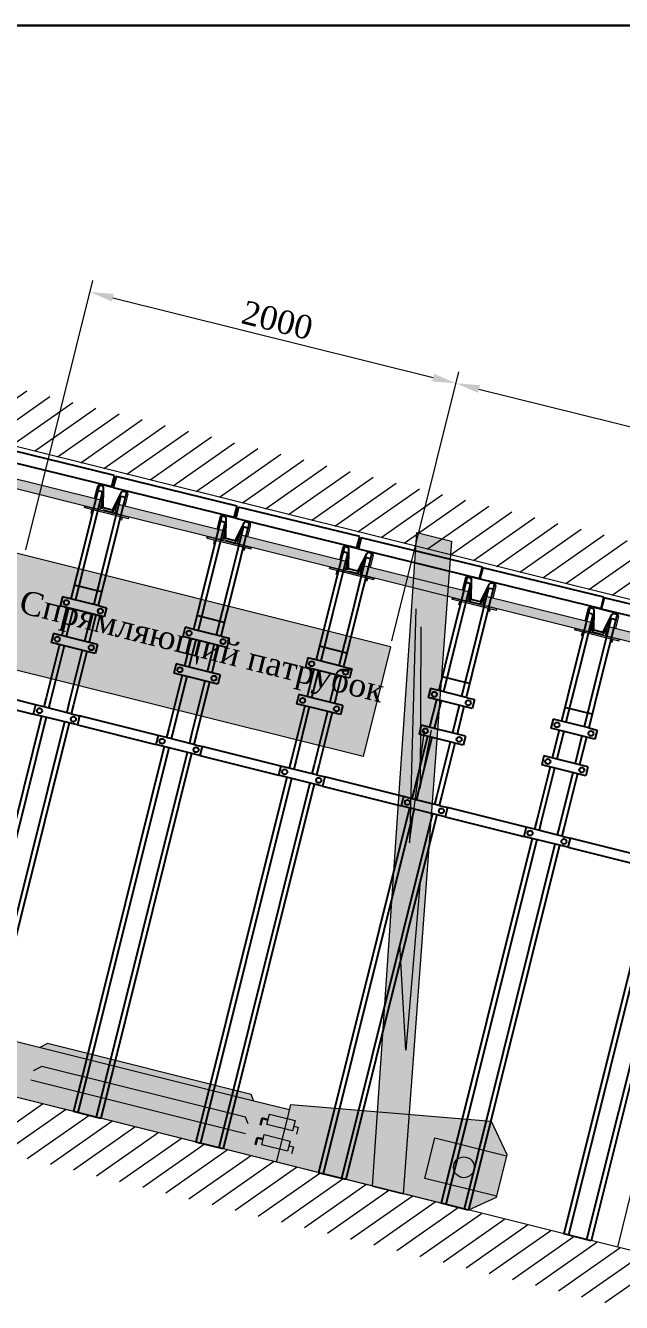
# Model space of a CAD drawing. Header units: millimetres. Extents: x -46762 to 217101, y -107409 to 31524.
# Drawn here: x 204529 to 207689, y -50353 to -43587 of the extents above; entities that cross this region are included whole.
import ezdxf

# ---------------------------------------------------------------- set-up
doc = ezdxf.new("R2010")
doc.units = ezdxf.units.MM
doc.linetypes.add('ACAD_ISO10W100', pattern=[18, 12, -3, 0, -3])
doc.styles.get("Standard").update_dxf_attribs({"font": 'TIMES.TTF'})

# ---------------------------------------------------------------- blocks, each defined once
blk = doc.blocks.new('ско670')
at = {"true_color": 0xffffff}
blk.add_hatch(color=7, dxfattribs=at).paths.add_polyline_path([(109304, 1390.7), (109876.3, 1532.9), (109888.3, 1484.4), (109316.1, 1342)])
at = {"lineweight": 15, "true_color": 0xffffff}
blk.add_hatch(color=7, dxfattribs=at).paths.add_polyline_path([(109165.6, 1294.3), (109163.3, 1303.8), (109393.9, 1361.4), (109396.3, 1352)])
at = {"lineweight": 15}
for p, q in [((109304, 1390.7), (109876.3, 1532.9)), ((109876.3, 1532.9), (109888.3, 1484.4)), ((109167.5, 1423.4), (109183.2, 1360.6)), ((109311.4, 1474.8), (109178.4, 1441.6)), ((109316.1, 1342), (109888.3, 1484.4)), ((109329.6, 1463.9), (109345.3, 1401.1)), ((109393.9, 1361.4), (109163.3, 1303.8)), ((109304, 1390.7), (109316.1, 1342)), ((109163.3, 1303.8), (109165.6, 1294.3)), ((109165.6, 1294.3), (109396.3, 1352)), ((109197.8, 1302.4), (109201.8, 1286.5)), ((109360.1, 1340), (109364.2, 1321.7))]:
    blk.add_line(p, q, dxfattribs=at)
at = {"color": 7, "linetype": 'ACAD_ISO10W100'}
blk.add_line((109396.3, 1352), (109394.1, 1361.5), dxfattribs=at)
at = {"lineweight": 15, "extrusion": (0, 0, -1)}
for centre, major_axis, start_param, end_param in [((109182.1, 1427.1), (-12.3, 8.5), 5.43291, 7.003706), ((109315, 1460.3), (8.5, 12.3), -0.850275, 0.720521)]:
    blk.add_ellipse(centre, major_axis=major_axis, ratio=1, start_param=start_param, end_param=end_param, dxfattribs=at)

msp = doc.modelspace()

# ---------------------------------------------------------------- hatches: boundary and pattern name
at = {"lineweight": 13, "true_color": 0xffffff}
for points in [[(199487.59, -45138.94), (199342.1, -45721.03), (206318.64, -47460.48), (206463.8, -46878.3)], [(206369.55, -49737.34), (206531.17, -49777.64), (206787.43, -46318.74), (206603.85, -46273.78)]]:
    msp.add_hatch(color=7, dxfattribs=at).paths.add_polyline_path(points)
at = {"true_color": 0xffffff}
for points in [[(207535.58, -46751.87), (206963.33, -46609.66), (206951.27, -46658.19), (207523.48, -46800.58)], [(208185.68, -46913.94), (207613.44, -46771.73), (207601.38, -46820.26), (208173.58, -46962.65)]]:
    msp.add_hatch(color=7, dxfattribs=at).paths.add_polyline_path(points)
at = {"lineweight": 15, "true_color": 0xffffff}
msp.add_hatch(color=7, dxfattribs=at).paths.add_polyline_path([(207673.98, -46848.2), (207676.35, -46838.73), (207445.71, -46781.1), (207443.34, -46790.57)])
at = {"lineweight": 13}
for points in [[(205929.27, -49333.27), (205740.27, -49286.15), (205725.68, -49250.81), (204645.31, -48981.44), (204604.34, -49002.93), (204459.83, -48966.9), (204448.33, -49013.02), (204407.83, -49175.47), (204390.61, -49244.53), (205860.18, -49610.34)], [(205917.77, -49379.39), (205936.66, -49303.63), (206998.46, -49393.19), (207081.37, -49568.56), (207024.31, -49797.43), (206878.18, -49864.16), (205860.18, -49610.34), (205877.26, -49541.84)]]:
    msp.add_hatch(color=9, dxfattribs=at).paths.add_polyline_path(points)
h = msp.add_hatch(color=8, dxfattribs=at)
h.paths.add_polyline_path([(205958.47, -49389.54), (205944.97, -49443.69), (205808.46, -49409.65), (205821.96, -49355.5)])
h.paths.add_polyline_path([(205931.47, -49497.84), (205917.97, -49551.99), (205781.45, -49517.96), (205794.95, -49463.81)])

# ---------------------------------------------------------------- linework, layer by layer
at = {"color": 7, "lineweight": 30}
msp.add_line((217100.51, -43586.57), (191900.51, -43586.57), dxfattribs=at)
at = {"color": 7, "lineweight": 0}
for p, q in [((209429.71, -47051.81), (199620.76, -44606.17)), ((204530.77, -46364.14), (204886.35, -44937.98)), ((204992.51, -45028.87), (206690.53, -45452.23)), ((206471.36, -46847.98), (206826.94, -45421.83)), ((206471.36, -46847.98), (206826.94, -45421.83)), ((206933.1, -45512.71), (209523.28, -46158.51)), ((208443.75, -46888.53), (207666.88, -50060.8)), ((208618.33, -50298.03), (198809.38, -47852.38))]:
    msp.add_line(p, q, dxfattribs=at)
at = {"color": 7, "lineweight": 13}
for p, q in [((206463.8, -46878.3), (199487.59, -45138.94)), ((204209.9, -45750.37), (204535.51, -45522.37)), ((204332.35, -45780.9), (204657.97, -45552.9)), ((204454.81, -45811.43), (204780.43, -45583.43)), ((204577.27, -45841.97), (204902.89, -45613.97)), ((204699.73, -45872.5), (205025.35, -45644.5)), ((204822.19, -45903.03), (205147.8, -45675.03)), ((206318.64, -47460.48), (199342.1, -45721.03)), ((204944.65, -45933.56), (205270.26, -45705.56)), ((205067.11, -45964.1), (205392.72, -45736.1)), ((205189.56, -45994.63), (205515.18, -45766.63)), ((205312.02, -46025.16), (205637.64, -45797.16)), ((205434.48, -46055.69), (205760.1, -45827.69)), ((205556.94, -46086.22), (205882.56, -45858.23)), ((205679.4, -46116.76), (206005.02, -45888.76)), ((205801.86, -46147.29), (206127.47, -45919.29)), ((205924.32, -46177.82), (206249.93, -45949.82)), ((206046.77, -46208.35), (206372.39, -45980.36)), ((206169.23, -46238.89), (206494.85, -46010.89)), ((206291.69, -46269.42), (206617.31, -46041.42)), ((206414.15, -46299.95), (206739.77, -46071.95)), ((206536.61, -46330.48), (206862.23, -46102.48)), ((206659.07, -46361.02), (206984.68, -46133.02)), ((206781.53, -46391.55), (207107.14, -46163.55)), ((206903.98, -46422.08), (207229.6, -46194.08)), ((206603.85, -46273.78, -321.43), (206787.43, -46318.74, -321.43)), ((207026.44, -46452.61), (207352.06, -46224.61)), ((207148.9, -46483.15), (207474.52, -46255.15)), ((207271.36, -46513.68), (207596.98, -46285.68)), ((207393.82, -46544.21), (207719.44, -46316.21)), ((207516.28, -46574.74), (207841.89, -46346.74)), ((207638.74, -46605.27), (207964.35, -46377.28)), ((206598.65, -46678.16), (206564.41, -47917.13)), ((206463.8, -46878.3), (206318.64, -47460.48)), ((206564.41, -47917.13), (206644.3, -47324.25)), ((206620.79, -48120.55), (206545.18, -49016.17)), ((206545.18, -49016.17), (206512.77, -48455.06)), ((204293.62, -49528.94), (204619.24, -49300.94)), ((204416.08, -49559.47), (204741.7, -49331.48)), ((204538.54, -49590.01), (204864.16, -49362.01)), ((204661, -49620.54), (204986.62, -49392.54)), ((204783.46, -49651.07), (205109.07, -49423.07)), ((204905.92, -49681.6), (205231.53, -49453.6)), ((205028.38, -49712.14), (205353.99, -49484.14)), ((205150.83, -49742.67), (205476.45, -49514.67)), ((205273.29, -49773.2), (205598.91, -49545.2)), ((205395.75, -49803.73), (205721.37, -49575.73)), ((205518.21, -49834.27), (205843.83, -49606.27)), ((205640.67, -49864.8), (205966.28, -49636.8)), ((205763.13, -49895.33), (206088.74, -49667.33)), ((205885.59, -49925.86), (206211.2, -49697.86)), ((206008.04, -49956.39), (206333.66, -49728.4)), ((206130.5, -49986.93), (206456.12, -49758.93)), ((206252.96, -50017.46), (206578.58, -49789.46)), ((206369.55, -49737.34, -321.43), (206531.17, -49777.64, -321.43)), ((206375.42, -50047.99), (206701.04, -49819.99)), ((206497.88, -50078.52), (206823.49, -49850.53)), ((206620.34, -50109.06), (206945.95, -49881.06)), ((206742.8, -50139.59), (207068.41, -49911.59)), ((206865.25, -50170.12), (207190.87, -49942.12)), ((206987.71, -50200.65), (207313.33, -49972.65)), ((207110.17, -50231.19), (207435.79, -50003.19)), ((207232.63, -50261.72), (207558.25, -50033.72)), ((207355.09, -50292.25), (207680.7, -50064.25)), ((207477.55, -50322.78), (207803.16, -50094.78)), ((207600.01, -50353.32), (207925.62, -50125.32))]:
    msp.add_line(p, q, dxfattribs=at)
at = {"color": 7}
for p, q in [((204344.38, -45872.95), (204986.04, -46030.09)), ((205001.18, -45970.81), (204358.9, -45814.74)), ((204986.04, -46030.09), (205001.18, -45970.81)), ((205009, -45976.82), (204994.48, -46035.04)), ((205651.28, -46132.9), (205009, -45976.82)), ((204994.48, -46035.04), (205636.14, -46192.18)), ((205636.14, -46192.18), (205651.28, -46132.9)), ((205659.1, -46138.91), (205644.58, -46197.13)), ((206301.38, -46294.99), (205659.1, -46138.91)), ((205644.58, -46197.13), (206286.23, -46354.26)), ((206286.23, -46354.26), (206301.38, -46294.99)), ((206309.2, -46301), (206294.67, -46359.21)), ((206951.48, -46457.08), (206309.2, -46301)), ((206294.67, -46359.21), (206936.33, -46516.35)), ((206936.33, -46516.35), (206951.48, -46457.08)), ((206952.94, -46459.62), (206938.42, -46517.83)), ((207595.22, -46615.7), (206952.94, -46459.62)), ((206938.42, -46517.83), (207580.08, -46674.97)), ((207580.08, -46674.97), (207595.22, -46615.7)), ((207595.97, -46619.14), (207581.44, -46677.36)), ((208238.25, -46775.22), (207595.97, -46619.14)), ((207581.44, -46677.36), (208223.1, -46834.5))]:
    msp.add_line(p, q, dxfattribs=at)
for p, q in [((204919.63, -46023.54), (204832.31, -46373.76)), ((204935.66, -46062.58), (204856.57, -46379.8)), ((204919.63, -46023.54), (204912.62, -46051.68)), ((204932.02, -46056.52), (204912.62, -46051.68)), ((204938.07, -46028.14), (204919.63, -46023.54)), ((204934.99, -46147.95), (204935.66, -46062.58)), ((204941, -46142.24), (204942.62, -46034.05)), ((205064.69, -46059.71), (204977.37, -46409.92)), ((204990.1, -46154.48), (205039.47, -46058.2)), ((205039.15, -46058.81), (205038.98, -46059.48)), ((205064.69, -46059.71), (205046.26, -46055.11)), ((204990.1, -46154.48), (204941, -46142.24)), ((205032.21, -46086.65), (204953.12, -46403.88)), ((204992.72, -46162.35), (205032.21, -46086.65)), ((205057.68, -46087.85), (205038.27, -46083.01)), ((204985.45, -46166.72), (204939.36, -46155.23)), ((205569.73, -46185.63), (205482.41, -46535.84)), ((205569.73, -46185.63), (205562.71, -46213.77)), ((205582.12, -46218.61), (205562.71, -46213.77)), ((205588.17, -46190.23), (205569.73, -46185.63)), ((205591.1, -46304.32), (205592.71, -46196.14)), ((205585.76, -46224.67), (205506.67, -46541.89)), ((205585.09, -46310.04), (205585.76, -46224.67)), ((205682.31, -46248.74), (205603.21, -46565.96)), ((205714.79, -46221.8), (205627.47, -46572.01)), ((205640.2, -46316.57), (205689.56, -46220.28)), ((205642.82, -46324.43), (205682.31, -46248.74)), ((205707.77, -46249.93), (205688.37, -46245.1)), ((205689.25, -46220.9), (205689.08, -46221.57)), ((205714.79, -46221.8), (205696.35, -46217.2)), ((205635.55, -46328.8), (205589.46, -46317.31)), ((205640.2, -46316.57), (205591.1, -46304.32)), ((206219.83, -46347.72), (206132.51, -46697.93)), ((206219.83, -46347.72), (206212.81, -46375.86)), ((206238.26, -46352.31), (206219.83, -46347.72)), ((204832.31, -46373.76), (204769.8, -46624.5)), ((204856.57, -46379.8), (204794.05, -46630.54)), ((204953.12, -46403.88), (204890.6, -46654.62)), ((204977.37, -46409.92), (204914.86, -46660.66)), ((206235.86, -46386.75), (206156.77, -46703.98)), ((206232.22, -46380.69), (206212.81, -46375.86)), ((206235.19, -46472.13), (206235.86, -46386.75)), ((206241.2, -46466.41), (206242.81, -46358.22)), ((206332.41, -46410.83), (206253.31, -46728.05)), ((206364.89, -46383.88), (206277.57, -46734.1)), ((206290.3, -46478.65), (206339.66, -46382.37)), ((206292.92, -46486.52), (206332.41, -46410.83)), ((206357.87, -46412.02), (206338.47, -46407.18)), ((206339.35, -46382.99), (206339.18, -46383.66)), ((206364.89, -46383.88), (206346.45, -46379.29)), ((206285.65, -46490.89), (206239.56, -46479.4)), ((206290.3, -46478.65), (206241.2, -46466.41)), ((204933, -46587.89), (204787.94, -46551.72)), ((205482.41, -46535.84), (205419.9, -46786.58)), ((205506.67, -46541.89), (205444.15, -46792.63)), ((206869.93, -46509.8), (206782.61, -46860.02)), ((206885.96, -46548.84), (206806.87, -46866.07)), ((206869.93, -46509.8), (206862.91, -46537.94)), ((206882.32, -46542.78), (206862.91, -46537.94)), ((206888.36, -46514.4), (206869.93, -46509.8)), ((206885.29, -46634.22), (206885.96, -46548.84)), ((206891.3, -46628.5), (206892.91, -46520.31)), ((206892.9, -46521), (206892.73, -46521.67)), ((207014.99, -46545.97), (206927.67, -46896.19)), ((206940.39, -46640.74), (206989.76, -46544.46)), ((206989.44, -46545.07), (206989.28, -46545.75)), ((207014.99, -46545.97), (206996.55, -46541.38)), ((207014.99, -46545.97), (207007.97, -46574.11)), ((204725.65, -46613.49), (204713.55, -46662)), ((204769.8, -46624.5), (204725.65, -46613.49)), ((205603.21, -46565.96), (205540.7, -46816.7)), ((205627.47, -46572.01), (205564.95, -46822.75)), ((206982.5, -46572.91), (206903.41, -46890.14)), ((206943.02, -46648.61), (206982.5, -46572.91)), ((207007.97, -46574.11), (206988.56, -46569.27)), ((204946.91, -46720.19), (204713.55, -46662)), ((204757.7, -46673.01), (204721.41, -46818.56)), ((204757.7, -46673.01), (204721.41, -46818.56)), ((204781.96, -46679.06), (204745.67, -46824.6)), ((204781.96, -46679.06), (204745.67, -46824.6)), ((204914.86, -46660.66), (204769.8, -46624.5)), ((204914.86, -46660.66), (204959.01, -46671.67)), ((204959.01, -46671.67), (204946.91, -46720.19)), ((206935.74, -46652.98), (206889.66, -46641.49)), ((206940.39, -46640.74), (206891.3, -46628.5)), ((207520.03, -46671.88), (207432.71, -47022.09)), ((207520.03, -46671.88), (207513.01, -46700.02)), ((207538.46, -46676.47), (207520.03, -46671.88)), ((207541.4, -46790.57), (207543.01, -46682.39)), ((207543, -46683.08), (207542.83, -46683.75)), ((204878.5, -46703.13), (204842.21, -46848.67)), ((204878.5, -46703.13), (204842.21, -46848.67)), ((204902.76, -46709.18), (204866.47, -46854.72)), ((204902.76, -46709.18), (204866.47, -46854.72)), ((205583.1, -46749.98), (205438.04, -46713.81)), ((206132.51, -46697.93), (206069.99, -46948.67)), ((206156.77, -46703.98), (206094.25, -46954.72)), ((206253.31, -46728.05), (206190.8, -46978.79)), ((206277.57, -46734.1), (206215.05, -46984.84)), ((207536.06, -46710.92), (207456.97, -47028.14)), ((207532.42, -46704.86), (207513.01, -46700.02)), ((207535.39, -46796.29), (207536.06, -46710.92)), ((207632.6, -46734.99), (207553.51, -47052.21)), ((207665.09, -46708.05), (207577.77, -47058.26)), ((207590.5, -46802.81), (207639.86, -46706.53)), ((207593.12, -46810.68), (207632.6, -46734.99)), ((207658.07, -46736.18), (207638.67, -46731.35)), ((207639.55, -46707.15), (207639.38, -46707.82)), ((207665.09, -46708.05), (207646.65, -46703.45)), ((207665.09, -46708.05), (207658.07, -46736.18)), ((204677.26, -46807.55), (204665.17, -46856.06)), ((204910.62, -46865.73), (204677.26, -46807.55)), ((205375.75, -46775.58), (205363.65, -46824.09)), ((205597.01, -46882.27), (205363.65, -46824.09)), ((205419.9, -46786.58), (205375.75, -46775.58)), ((205564.95, -46822.75), (205419.9, -46786.58)), ((205564.95, -46822.75), (205609.1, -46833.76)), ((207585.85, -46815.05), (207539.76, -46803.56)), ((207590.5, -46802.81), (207541.4, -46790.57)), ((204709.32, -46867.07), (204638.78, -47149.99)), ((204733.57, -46873.12), (204663.03, -47156.04)), ((204898.52, -46914.24), (204665.17, -46856.06)), ((204910.62, -46865.73), (204898.52, -46914.24)), ((205407.8, -46835.1), (205371.51, -46980.64)), ((205407.8, -46835.1), (205371.51, -46980.64)), ((205432.06, -46841.15), (205395.77, -46986.69)), ((205432.06, -46841.15), (205395.77, -46986.69)), ((205528.6, -46865.22), (205492.31, -47010.76)), ((205528.6, -46865.22), (205492.31, -47010.76)), ((205552.86, -46871.27), (205516.57, -47016.81)), ((205552.86, -46871.27), (205516.57, -47016.81)), ((205609.1, -46833.76), (205597.01, -46882.27)), ((206233.2, -46912.07), (206088.14, -46875.9)), ((206782.61, -46860.02), (206720.09, -47110.76)), ((206806.87, -46866.07), (206744.35, -47116.81)), ((206903.41, -46890.14), (206840.89, -47140.88)), ((204830.12, -46897.19), (204759.58, -47180.11)), ((204854.38, -46903.24), (204783.84, -47186.16)), ((206025.85, -46937.66), (206013.75, -46986.18)), ((206069.99, -46948.67), (206025.85, -46937.66)), ((206215.05, -46984.84), (206069.99, -46948.67)), ((206927.67, -46896.19), (206865.15, -47146.93)), ((205327.36, -46969.64), (205315.27, -47018.15)), ((205548.62, -47076.33), (205315.27, -47018.15)), ((205560.72, -47027.82), (205327.36, -46969.64)), ((205560.72, -47027.82), (205548.62, -47076.33)), ((206247.11, -47044.36), (206013.75, -46986.18)), ((206057.9, -46997.19), (206021.61, -47142.73)), ((206057.9, -46997.19), (206021.61, -47142.73)), ((206082.16, -47003.23), (206045.87, -47148.78)), ((206082.16, -47003.23), (206045.87, -47148.78)), ((206178.7, -47027.31), (206142.41, -47172.85)), ((206178.7, -47027.31), (206142.41, -47172.85)), ((206215.05, -46984.84), (206259.2, -46995.85)), ((206259.2, -46995.85), (206247.11, -47044.36)), ((207432.71, -47022.09), (207370.19, -47272.83)), ((207456.97, -47028.14), (207394.45, -47278.88)), ((204582.81, -47186.39), (204166.07, -47082.49)), ((205359.42, -47029.16), (205288.87, -47312.08)), ((205383.67, -47035.21), (205313.13, -47318.13)), ((205480.22, -47059.28), (205409.68, -47342.2)), ((205504.47, -47065.32), (205433.93, -47348.25)), ((206202.96, -47033.35), (206166.67, -47178.9)), ((206202.96, -47033.35), (206166.67, -47178.9)), ((206883.3, -47074.15), (206738.24, -47037.99)), ((207553.51, -47052.21), (207491, -47302.95)), ((207577.77, -47058.26), (207515.25, -47309)), ((204153.97, -47131), (204570.71, -47234.91)), ((204638.78, -47149.99), (204626.96, -47197.4)), ((204663.03, -47156.04), (204651.21, -47203.45)), ((205977.46, -47131.72), (205965.36, -47180.24)), ((206210.82, -47189.91), (205977.46, -47131.72)), ((206675.94, -47099.75), (206663.85, -47148.27)), ((206897.2, -47206.45), (206663.85, -47148.27)), ((206708, -47159.27), (206671.71, -47304.82)), ((206708, -47159.27), (206671.71, -47304.82)), ((206720.09, -47110.76), (206675.94, -47099.75)), ((206865.15, -47146.93), (206720.09, -47110.76)), ((206865.15, -47146.93), (206909.3, -47157.93)), ((206909.3, -47157.93), (206897.2, -47206.45)), ((204582.81, -47186.39), (204570.71, -47234.91)), ((204626.96, -47197.4), (204582.81, -47186.39)), ((204772.02, -47233.57), (204626.96, -47197.4)), ((204759.58, -47180.11), (204747.76, -47227.52)), ((204783.84, -47186.16), (204772.02, -47233.57)), ((206009.51, -47191.25), (205938.97, -47474.17)), ((206033.77, -47197.29), (205963.23, -47480.22)), ((206198.72, -47238.42), (205965.36, -47180.24)), ((206130.32, -47221.36), (206059.77, -47504.29)), ((206154.57, -47227.41), (206084.03, -47510.34)), ((206210.82, -47189.91), (206198.72, -47238.42)), ((206732.25, -47165.32), (206695.96, -47310.87)), ((206732.25, -47165.32), (206695.96, -47310.87)), ((206828.8, -47189.39), (206792.51, -47334.94)), ((206828.8, -47189.39), (206792.51, -47334.94)), ((206853.06, -47195.44), (206816.77, -47340.99)), ((206853.06, -47195.44), (206816.77, -47340.99)), ((207533.4, -47236.23), (207388.34, -47200.06)), ((204614.86, -47245.92), (204132.73, -49179.64)), ((204639.12, -47251.96), (204156.99, -49185.69)), ((204735.66, -47276.03), (204253.53, -49209.76)), ((204759.92, -47282.08), (204277.79, -49215.81)), ((204804.07, -47293.09), (204570.71, -47234.91)), ((204772.02, -47233.57), (204816.16, -47244.58)), ((204816.16, -47244.58), (204804.07, -47293.09)), ((204804.07, -47293.09), (205220.81, -47397)), ((205232.91, -47348.48), (204816.16, -47244.58)), ((206627.56, -47293.81), (206615.46, -47342.33)), ((206860.92, -47351.99), (206627.56, -47293.81)), ((207326.05, -47261.83), (207313.95, -47310.34)), ((207370.19, -47272.83), (207326.05, -47261.83)), ((207515.25, -47309), (207370.19, -47272.83)), ((205232.91, -47348.48), (205220.81, -47397)), ((205277.05, -47359.49), (205232.91, -47348.48)), ((205288.87, -47312.08), (205277.05, -47359.49)), ((205422.11, -47395.66), (205277.05, -47359.49)), ((205313.13, -47318.13), (205301.31, -47365.54)), ((205409.68, -47342.2), (205397.86, -47389.61)), ((205433.93, -47348.25), (205422.11, -47395.66)), ((206659.61, -47353.33), (206589.07, -47636.26)), ((206683.87, -47359.38), (206613.33, -47642.3)), ((206848.82, -47400.51), (206615.46, -47342.33)), ((206860.92, -47351.99), (206848.82, -47400.51)), ((207547.31, -47368.52), (207313.95, -47310.34)), ((207358.1, -47321.35), (207321.81, -47466.89)), ((207358.1, -47321.35), (207321.81, -47466.89)), ((207382.35, -47327.4), (207346.07, -47472.94)), ((207382.35, -47327.4), (207346.07, -47472.94)), ((207478.9, -47351.47), (207442.61, -47497.01)), ((207478.9, -47351.47), (207442.61, -47497.01)), ((207503.16, -47357.51), (207466.87, -47503.06)), ((207503.16, -47357.51), (207466.87, -47503.06)), ((207515.25, -47309), (207559.4, -47320.01)), ((207559.4, -47320.01), (207547.31, -47368.52)), ((205264.96, -47408), (204782.83, -49341.73)), ((205289.22, -47414.05), (204807.08, -49347.78)), ((205454.17, -47455.18), (205220.81, -47397)), ((205422.11, -47395.66), (205466.26, -47406.66)), ((205466.26, -47406.66), (205454.17, -47455.18)), ((205883, -47510.57), (205466.26, -47406.66)), ((206780.41, -47383.45), (206709.87, -47666.38)), ((206804.67, -47389.5), (206734.13, -47672.42)), ((205385.76, -47438.12), (204903.63, -49371.85)), ((205410.02, -47444.17), (204927.89, -49377.9)), ((205454.17, -47455.18), (205870.91, -47559.08)), ((205938.97, -47474.17), (205927.15, -47521.58)), ((205963.23, -47480.22), (205951.41, -47527.62)), ((207277.66, -47455.88), (207265.56, -47504.4)), ((207511.02, -47514.07), (207277.66, -47455.88)), ((205915.06, -47570.09), (205432.92, -49503.82)), ((205883, -47510.57), (205870.91, -47559.08)), ((206104.26, -47617.27), (205870.91, -47559.08)), ((205927.15, -47521.58), (205883, -47510.57)), ((206072.21, -47557.74), (205927.15, -47521.58)), ((206059.77, -47504.29), (206047.95, -47551.7)), ((206084.03, -47510.34), (206072.21, -47557.74)), ((206072.21, -47557.74), (206116.36, -47568.75)), ((206116.36, -47568.75), (206104.26, -47617.27)), ((206533.1, -47672.66), (206116.36, -47568.75)), ((207309.71, -47515.41), (207239.17, -47798.33)), ((207333.97, -47521.45), (207263.43, -47804.38)), ((207498.92, -47562.58), (207265.56, -47504.4)), ((207430.51, -47545.53), (207359.97, -47828.45)), ((207454.77, -47551.57), (207384.23, -47834.5)), ((207511.02, -47514.07), (207498.92, -47562.58)), ((205939.31, -47576.14), (205457.18, -49509.86)), ((206035.86, -47600.21), (205553.73, -49533.94)), ((206060.12, -47606.26), (205577.98, -49539.98)), ((206104.26, -47617.27), (206521.01, -47721.17)), ((206589.07, -47636.26), (206577.25, -47683.66)), ((206533.1, -47672.66), (206521.01, -47721.17)), ((206577.25, -47683.66), (206533.1, -47672.66)), ((206722.31, -47719.83), (206577.25, -47683.66)), ((206613.33, -47642.3), (206601.51, -47689.71)), ((206709.87, -47666.38), (206698.05, -47713.78)), ((206734.13, -47672.42), (206722.31, -47719.83)), ((206565.15, -47732.18), (206083.02, -49665.9)), ((206589.41, -47738.23), (206107.28, -49671.95)), ((206685.96, -47762.3), (206203.82, -49696.02)), ((206710.21, -47768.35), (206228.08, -49702.07)), ((206754.36, -47779.35), (206521.01, -47721.17)), ((206722.31, -47719.83), (206766.46, -47730.84)), ((206766.46, -47730.84), (206754.36, -47779.35)), ((207183.2, -47834.73), (206766.46, -47730.82)), ((206754.37, -47779.34), (207171.11, -47883.24)), ((207183.2, -47834.73), (207171.11, -47883.24)), ((207227.35, -47845.74), (207183.2, -47834.73)), ((207239.17, -47798.33), (207227.35, -47845.74)), ((207263.43, -47804.38), (207251.61, -47851.79)), ((207359.97, -47828.45), (207348.15, -47875.86)), ((207384.23, -47834.5), (207372.41, -47881.9)), ((207215.26, -47894.25), (206733.12, -49827.98)), ((207239.51, -47900.3), (206757.38, -49834.03)), ((207404.46, -47941.43), (207171.11, -47883.24)), ((207372.41, -47881.9), (207227.35, -47845.74)), ((207372.41, -47881.9), (207416.56, -47892.91)), ((207416.56, -47892.91), (207404.46, -47941.43)), ((207833.31, -47996.8), (207416.56, -47892.89)), ((207336.06, -47924.37), (206853.92, -49858.11)), ((207360.32, -47930.42), (206878.18, -49864.16)), ((207404.47, -47941.41), (207821.21, -48045.31)), ((207865.36, -48056.32), (207383.22, -49990.08)), ((207889.62, -48062.37), (207407.48, -49996.12)), ((207986.16, -48086.44), (207504.03, -50020.18)), ((208010.42, -48092.49), (207528.28, -50026.22)), ((204927.89, -49377.9), (204782.83, -49341.73)), ((205577.98, -49539.98), (205432.92, -49503.82)), ((206228.08, -49702.07), (206083.02, -49665.9)), ((206878.18, -49864.16), (206733.12, -49827.98)), ((207528.28, -50026.22), (207383.22, -49990.08))]:
    msp.add_line(p, q)
at = {"lineweight": 15}
for p, q in [((205020.12, -46176.39), (204971.83, -46164.37)), ((205670.22, -46338.48), (205621.93, -46326.46)), ((206320.32, -46500.56), (206272.03, -46488.55)), ((206963.33, -46609.66), (206951.27, -46658.19)), ((207535.58, -46751.87), (206963.33, -46609.66)), ((206970.42, -46662.65), (206922.12, -46650.64)), ((207523.48, -46800.58), (206951.27, -46658.19)), ((207510.03, -46678.62), (207494.33, -46741.47)), ((207528.22, -46667.71), (207661.16, -46700.93)), ((207535.58, -46751.87), (207523.48, -46800.58)), ((207672.07, -46719.11), (207656.37, -46781.97)), ((207673.98, -46848.2), (207443.34, -46790.57)), ((207445.71, -46781.1), (207676.35, -46838.73)), ((207479.46, -46802.57), (207475.44, -46820.88)), ((207613.44, -46771.73), (207601.38, -46820.26)), ((208173.58, -46962.65), (207601.38, -46820.26)), ((208185.68, -46913.94), (207613.44, -46771.73)), ((207641.83, -46840.17), (207637.85, -46856.09)), ((207676.35, -46838.73), (207673.98, -46848.2))]:
    msp.add_line(p, q, dxfattribs=at)
at = {"linetype": 'Continuous', "lineweight": 13}
for p, q in [((206369.55, -49737.34, -321.43), (206603.85, -46273.78, -321.43)), ((206787.43, -46318.74, -321.43), (206531.17, -49777.64, -321.43))]:
    msp.add_line(p, q, dxfattribs=at)
at = {"color": 7, "lineweight": 13, "true_color": 0xffffff}
for p, q in [((206625.28, -46773.17), (206621.47, -47628.29)), ((206621.47, -47628.29), (206682.34, -47320.44))]:
    msp.add_line(p, q, dxfattribs=at)
at = {"color": 7, "linetype": 'ACAD_ISO10W100'}
msp.add_line((207443.34, -46790.57), (207445.53, -46781.05), dxfattribs=at)
at = {"color": 0, "linetype": 'Continuous', "lineweight": 13}
for p, q in [((205740.27, -49286.15), (204459.83, -48966.9)), ((204645.31, -48981.44), (204604.34, -49002.93)), ((205725.68, -49250.81), (204645.31, -48981.44)), ((204615.19, -49102.24), (204570.01, -49125.94)), ((205695.56, -49371.6), (204615.19, -49102.24)), ((205694.61, -49459.15), (204558.1, -49175.79)), ((205860.18, -49610.34), (204390.61, -49244.53)), ((205740.27, -49286.15), (205725.68, -49250.81)), ((205929.27, -49333.27), (205740.27, -49286.15)), ((205917.77, -49379.39), (205936.66, -49303.63)), ((205936.66, -49303.63), (206998.46, -49393.19)), ((205710.15, -49406.95), (205695.56, -49371.6)), ((205808.46, -49409.65), (205821.96, -49355.5)), ((205821.96, -49355.5), (205958.47, -49389.54)), ((205877.26, -49541.84), (205917.77, -49379.39)), ((205958.47, -49389.54), (205944.97, -49443.69)), ((206998.46, -49393.19), (207081.37, -49568.56)), ((205781.45, -49517.96), (205794.95, -49463.81)), ((205794.95, -49463.81), (205931.47, -49497.84)), ((205944.97, -49443.69), (205808.46, -49409.65)), ((205951.2, -49418.7), (205975.1, -49424.66)), ((205975.1, -49424.66), (205965.75, -49462.15)), ((205917.97, -49551.99), (205781.45, -49517.96)), ((205931.47, -49497.84), (205917.97, -49551.99)), ((205925.24, -49522.84), (205949.13, -49528.79)), ((205949.13, -49528.79), (205939.78, -49566.28)), ((206645.64, -49695.65), (206699.25, -49480.65)), ((206699.25, -49480.65), (207079.64, -49575.5)), ((205860.18, -49610.34), (205877.26, -49541.84)), ((207081.37, -49568.56), (207024.31, -49797.43)), ((207079.64, -49575.5), (207026.04, -49790.5)), ((206878.18, -49864.16), (205860.18, -49610.34)), ((207026.04, -49790.5), (206645.64, -49695.65)), ((207024.31, -49797.43), (206878.18, -49864.16))]:
    msp.add_line(p, q, dxfattribs=at)
at = {"color": 0, "linetype": 'Continuous', "lineweight": 30}
for p, q in [((205783.97, -49377), (205774.62, -49414.49)), ((205814.69, -49384.66), (205783.97, -49377)), ((205758.01, -49481.14), (205748.66, -49518.63)), ((205788.72, -49488.8), (205758.01, -49481.14))]:
    msp.add_line(p, q, dxfattribs=at)
for centre in [(204746.28, -46644.4), (204926.27, -46689.28), (204697.9, -46838.46), (205396.38, -46806.49), (204877.89, -46883.33), (205576.37, -46851.36), (206046.48, -46968.57), (205348, -47000.55), (206226.47, -47013.45), (205527.99, -47045.42), (205998.1, -47162.63), (206696.58, -47130.66), (206876.57, -47175.54), (204603.44, -47217.3), (206178.09, -47207.51), (204783.43, -47262.18), (207346.68, -47292.74), (205253.54, -47379.39), (206648.19, -47324.72), (206828.18, -47369.6), (207526.67, -47337.61), (205433.53, -47424.27), (207298.3, -47486.79), (205903.64, -47541.48), (207478.29, -47531.67), (206083.63, -47586.36), (206553.74, -47703.57), (206733.73, -47748.44), (207203.84, -47865.64), (207383.83, -47910.52)]:
    msp.add_circle(centre, 13.5)
at = {"color": 0, "linetype": 'Continuous', "lineweight": 13}
msp.add_circle((206853.26, -49636.92), 55.24, dxfattribs=at)
for centre, radius, start, end in [((204930.81, -46061.37), 5, 346, 76), ((204936.62, -46033.96), 6, 346, 76), ((205044.8, -46060.93), 6, 76, 166), ((205037.06, -46087.86), 5, 76, 166), ((204986.9, -46160.9), 6, 256, 346), ((205586.71, -46196.05), 6, 346, 76), ((205580.91, -46223.46), 5, 346, 76), ((205687.16, -46249.95), 5, 76, 166), ((205694.9, -46223.02), 6, 76, 166), ((205637, -46322.98), 6, 256, 346), ((206231.01, -46385.55), 5, 346, 76), ((206236.81, -46358.14), 6, 346, 76), ((206337.26, -46412.04), 5, 76, 166), ((206345, -46385.11), 6, 76, 166), ((206287.1, -46485.07), 6, 256, 346), ((206881.11, -46547.63), 5, 346, 76), ((206886.91, -46520.22), 6, 346, 76), ((206995.1, -46547.2), 6, 76, 166), ((206987.35, -46574.12), 5, 76, 166), ((206891.11, -46635.67), 6, 166, 256), ((206937.2, -46647.16), 6, 256, 346), ((207537.01, -46682.3), 6, 346, 76), ((207531.21, -46709.71), 5, 346, 76), ((207637.46, -46736.2), 5, 76, 166), ((207645.2, -46709.27), 6, 76, 166), ((207541.21, -46797.74), 6, 166, 256), ((207587.3, -46809.23), 6, 256, 346)]:
    msp.add_arc(centre, radius, start, end)
at = {"lineweight": 15}
for centre, major_axis, start_param, end_param in [((207524.59, -46682.26), (-10.61, 10.61), -1.0302654, 0.5405309), ((207657.52, -46715.48), (10.61, 10.61), 5.2529199, 6.8237162)]:
    msp.add_ellipse(centre, major_axis=major_axis, ratio=1, start_param=start_param, end_param=end_param, dxfattribs=at)
at = {"color": 7, "lineweight": 0}
for points in [[(204997.55, -45008.65), (204987.47, -45049.08), (204871.23, -44998.63)], [(206695.57, -45432.02), (206685.49, -45472.45), (206811.82, -45482.47)], [(206938.14, -45492.5), (206928.06, -45532.93), (206811.82, -45482.47)]]:
    msp.add_solid(points, dxfattribs=at)

# ---------------------------------------------------------------- block references
at = {"color": 7, "true_color": 0xffffff, "xscale": -1}
for p in [(314239.2, -47494.21), (314889.3, -47656.29), (315539.4, -47818.38), (316189.5, -47980.47)]:
    msp.add_blockref('ско670', p, dxfattribs=at)

# ---------------------------------------------------------------- texts
at = {"color": 7, "lineweight": 0}
msp.add_text('Спрямляющий патрубок', height=125, rotation=346, dxfattribs=at).set_placement((204487.94, -46695.56))
at = {"color": 7, "lineweight": 0, "insert": (205864.46, -45148.53), "char_height": 125, "attachment_point": 5, "rotation": 346}
msp.add_mtext('2000', dxfattribs=at)

doc.saveas('drawing.dxf')
